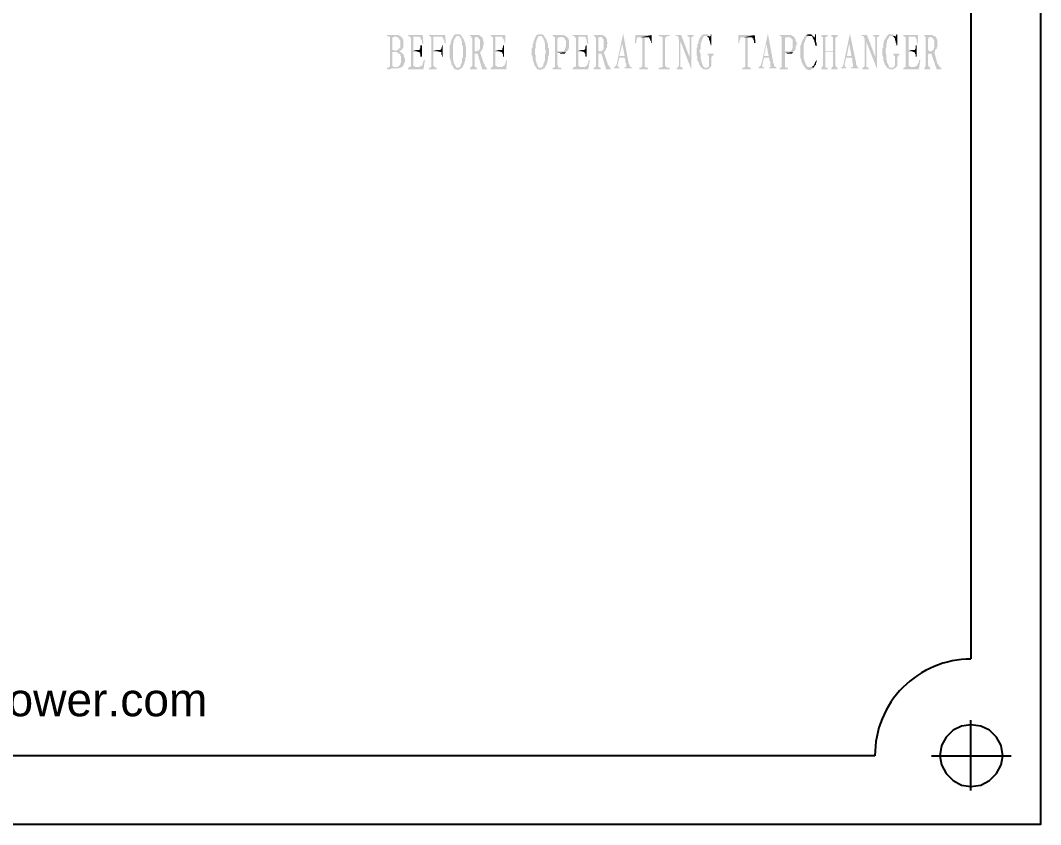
# Model space of a CAD drawing. Header units: millimetres. Extents: x 183355 to 194386, y -190559 to -183233.
# Drawn here: x 185853.2 to 185927.2, y -184545.8 to -184487.4 of the extents above; entities that cross this region are included whole.
import ezdxf

# ---------------------------------------------------------------- set-up
doc = ezdxf.new("R2010")
doc.units = ezdxf.units.MM
doc.header["$LTSCALE"] = 13
doc.layers.add('2', color=3, linetype='Continuous')
doc.layers.add('PDF_Geometry', color=7, linetype='Continuous')
doc.styles.add('Note Text (ANSI)', font='arial.ttf')

msp = doc.modelspace()

# ---------------------------------------------------------------- hatches: boundary and pattern name
at = {"layer": '2', "linetype": 'Continuous', "transparency": 33554559}
for points in [[(185880.367, -184488.504), (185879.805, -184488.504), (185879.805, -184488.561), (185879.861, -184488.561), (185879.917, -184488.617), (185879.974, -184488.617), (185880.03, -184488.673), (185880.03, -184490.751), (185879.974, -184490.807), (185880.311, -184490.807), (185880.254, -184490.807), (185880.198, -184490.751), (185880.198, -184489.74), (185880.254, -184489.74), (185880.311, -184489.74), (185880.423, -184489.74), (185880.76, -184489.74), (185880.704, -184489.684), (185880.648, -184489.684), (185880.704, -184489.684), (185880.76, -184489.628), (185880.367, -184489.628), (185880.311, -184489.628), (185880.254, -184489.572), (185880.198, -184489.572), (185880.198, -184488.673), (185880.254, -184488.673), (185880.311, -184488.617), (185880.367, -184488.617), (185880.423, -184488.617), (185880.816, -184488.617), (185880.76, -184488.561), (185880.704, -184488.561), (185880.648, -184488.504), (185880.591, -184488.504), (185880.535, -184488.504), (185880.479, -184488.504)], [(185882.389, -184488.504), (185881.321, -184488.504), (185881.321, -184488.561), (185881.378, -184488.561), (185881.434, -184488.617), (185881.49, -184488.617), (185882.164, -184488.617), (185882.22, -184488.673), (185882.22, -184488.729), (185882.276, -184488.785), (185882.276, -184488.841), (185882.332, -184488.898), (185882.332, -184489.01), (185882.332, -184489.122), (185882.445, -184489.122)], [(185884.018, -184488.504), (185882.838, -184488.504), (185882.838, -184488.561), (185882.894, -184488.561), (185882.95, -184488.617), (185883.849, -184488.617), (185883.849, -184488.673), (185883.849, -184488.729), (185883.905, -184488.785), (185883.905, -184488.841), (185883.961, -184488.898), (185883.961, -184489.01), (185883.961, -184489.066), (185884.074, -184489.066)], [(185884.972, -184488.448), (185884.916, -184488.448), (185884.86, -184488.448), (185884.804, -184488.448), (185884.748, -184488.448), (185884.692, -184488.504), (185884.635, -184488.561), (185884.579, -184488.617), (185884.579, -184488.673), (185884.523, -184488.785), (185884.467, -184488.841), (185884.467, -184488.898), (185884.467, -184488.954), (185884.411, -184489.01), (185884.411, -184489.122), (185884.411, -184489.178), (185884.355, -184489.235), (185884.355, -184489.291), (185884.355, -184489.403), (185884.355, -184489.459), (185884.355, -184489.572), (185884.355, -184489.628), (185884.355, -184489.684), (185884.355, -184489.74), (185884.355, -184489.852), (185884.355, -184489.909), (185884.355, -184489.965), (185884.355, -184490.077), (185884.355, -184490.133), (185884.355, -184490.189), (185884.411, -184490.302), (185884.411, -184490.358), (185884.411, -184490.414), (185884.467, -184490.47), (185884.467, -184490.526), (185884.467, -184490.639), (185884.523, -184490.695), (185884.579, -184490.751), (185884.579, -184490.807), (185884.635, -184490.863), (185884.972, -184490.863), (185884.916, -184490.863), (185884.86, -184490.863), (185884.804, -184490.863), (185884.804, -184490.807), (185884.748, -184490.751), (185884.748, -184490.695), (185884.692, -184490.639), (185884.635, -184490.526), (185884.635, -184490.47), (185884.635, -184490.414), (185884.635, -184490.358), (185884.579, -184490.302), (185884.579, -184490.189), (185884.579, -184490.133), (185884.579, -184490.077), (185884.579, -184489.965), (185884.579, -184489.909), (185884.579, -184489.796), (185884.579, -184489.684), (185884.579, -184489.572), (185884.579, -184489.515), (185884.579, -184489.459), (185884.579, -184489.347), (185884.579, -184489.291), (185884.579, -184489.178), (185884.579, -184489.122), (185884.635, -184489.066), (185884.635, -184489.01), (185884.635, -184488.954), (185884.635, -184488.898), (185884.692, -184488.785), (185884.748, -184488.729), (185884.748, -184488.673), (185884.804, -184488.617), (185884.86, -184488.561), (185884.916, -184488.561), (185885.197, -184488.561), (185885.141, -184488.504), (185885.141, -184488.448), (185885.085, -184488.448), (185885.029, -184488.448)], [(185885.197, -184488.561), (185884.916, -184488.561), (185884.972, -184488.561), (185885.028, -184488.561), (185885.085, -184488.617), (185885.085, -184488.673), (185885.141, -184488.729), (185885.197, -184488.785), (185885.197, -184488.898), (185885.253, -184488.954), (185885.253, -184489.01), (185885.253, -184489.066), (185885.253, -184489.178), (185885.253, -184489.235), (185885.309, -184489.291), (185885.309, -184489.403), (185885.309, -184489.459), (185885.309, -184489.515), (185885.309, -184489.628), (185885.309, -184489.684), (185885.309, -184489.796), (185885.309, -184489.909), (185885.309, -184489.965), (185885.309, -184490.077), (185885.309, -184490.133), (185885.253, -184490.189), (185885.253, -184490.246), (185885.253, -184490.358), (185885.253, -184490.414), (185885.253, -184490.47), (185885.197, -184490.526), (185885.197, -184490.583), (185885.141, -184490.695), (185885.141, -184490.751), (185885.085, -184490.807), (185885.028, -184490.807), (185885.028, -184490.863), (185884.972, -184490.863), (185884.635, -184490.863), (185884.691, -184490.92), (185884.691, -184490.976), (185884.748, -184490.976), (185884.804, -184490.976), (185884.86, -184491.032), (185884.916, -184491.032), (185884.972, -184491.032), (185885.028, -184490.976), (185885.085, -184490.976), (185885.141, -184490.92), (185885.197, -184490.92), (185885.253, -184490.863), (185885.309, -184490.807), (185885.309, -184490.751), (185885.365, -184490.695), (185885.365, -184490.639), (185885.422, -184490.583), (185885.422, -184490.526), (185885.422, -184490.47), (185885.478, -184490.358), (185885.478, -184490.302), (185885.478, -184490.246), (185885.478, -184490.189), (185885.534, -184490.077), (185885.534, -184490.021), (185885.534, -184489.965), (185885.534, -184489.852), (185885.534, -184489.796), (185885.534, -184489.684), (185885.534, -184489.628), (185885.534, -184489.572), (185885.534, -184489.459), (185885.534, -184489.403), (185885.534, -184489.347), (185885.478, -184489.235), (185885.478, -184489.178), (185885.478, -184489.122), (185885.478, -184489.066), (185885.422, -184489.01), (185885.422, -184488.898), (185885.365, -184488.841), (185885.365, -184488.785), (185885.309, -184488.729), (185885.253, -184488.673), (185885.253, -184488.617)], [(185886.32, -184488.504), (185885.815, -184488.504), (185885.815, -184488.561), (185885.871, -184488.561), (185885.927, -184488.617), (185885.927, -184488.673), (185885.983, -184488.729), (185885.983, -184490.751), (185885.927, -184490.807), (185885.871, -184490.863), (185885.815, -184490.863), (185885.815, -184490.976), (185886.32, -184490.976), (185886.32, -184490.863), (185886.264, -184490.863), (185886.208, -184490.807), (185886.152, -184490.807), (185886.152, -184490.695), (185886.152, -184489.909), (185886.152, -184489.852), (185886.208, -184489.852), (185886.264, -184489.852), (185886.377, -184489.852), (185886.545, -184489.74), (185886.601, -184489.74), (185886.264, -184489.684), (185886.208, -184489.684), (185886.152, -184489.628), (185886.152, -184489.572), (185886.152, -184488.729), (185886.152, -184488.673), (185886.208, -184488.673), (185886.32, -184488.617), (185886.657, -184488.617), (185886.601, -184488.617), (185886.601, -184488.561), (185886.545, -184488.561), (185886.489, -184488.504), (185886.377, -184488.504)], [(185888.398, -184488.504), (185887.331, -184488.504), (185887.331, -184488.561), (185887.387, -184488.617), (185887.444, -184488.617), (185888.174, -184488.617), (185888.174, -184488.673), (185888.23, -184488.729), (185888.23, -184488.785), (185888.286, -184488.841), (185888.286, -184488.898), (185888.342, -184489.01), (185888.342, -184489.122), (185888.398, -184489.122)], [(185890.926, -184488.448), (185890.87, -184488.448), (185890.814, -184488.448), (185890.758, -184488.448), (185890.701, -184488.504), (185890.645, -184488.504), (185890.645, -184488.561), (185890.589, -184488.617), (185890.533, -184488.673), (185890.533, -184488.785), (185890.477, -184488.841), (185890.477, -184488.898), (185890.421, -184488.954), (185890.421, -184489.01), (185890.421, -184489.122), (185890.364, -184489.178), (185890.364, -184489.235), (185890.364, -184489.291), (185890.364, -184489.403), (185890.308, -184489.459), (185890.308, -184489.572), (185890.308, -184489.628), (185890.308, -184489.684), (185890.308, -184489.74), (185890.308, -184489.852), (185890.308, -184489.909), (185890.308, -184489.965), (185890.364, -184490.077), (185890.364, -184490.133), (185890.364, -184490.189), (185890.364, -184490.302), (185890.421, -184490.358), (185890.421, -184490.414), (185890.421, -184490.47), (185890.477, -184490.526), (185890.477, -184490.639), (185890.533, -184490.695), (185890.533, -184490.751), (185890.589, -184490.807), (185890.645, -184490.863), (185890.926, -184490.863), (185890.87, -184490.863), (185890.814, -184490.863), (185890.758, -184490.807), (185890.758, -184490.751), (185890.701, -184490.695), (185890.701, -184490.639), (185890.645, -184490.526), (185890.645, -184490.47), (185890.645, -184490.414), (185890.589, -184490.358), (185890.589, -184490.302), (185890.589, -184490.189), (185890.589, -184490.133), (185890.589, -184490.077), (185890.589, -184489.965), (185890.533, -184489.909), (185890.533, -184489.796), (185890.533, -184489.684), (185890.533, -184489.572), (185890.533, -184489.515), (185890.589, -184489.459), (185890.589, -184489.347), (185890.589, -184489.291), (185890.589, -184489.178), (185890.589, -184489.122), (185890.589, -184489.066), (185890.645, -184489.01), (185890.645, -184488.954), (185890.645, -184488.898), (185890.701, -184488.785), (185890.701, -184488.729), (185890.758, -184488.673), (185890.758, -184488.617), (185890.814, -184488.561), (185890.87, -184488.561), (185890.926, -184488.561), (185891.207, -184488.561), (185891.151, -184488.504), (185891.095, -184488.448), (185891.038, -184488.448), (185890.982, -184488.448)], [(185891.207, -184488.561), (185890.926, -184488.561), (185890.982, -184488.561), (185891.038, -184488.561), (185891.038, -184488.617), (185891.094, -184488.673), (185891.151, -184488.729), (185891.151, -184488.785), (185891.207, -184488.898), (185891.207, -184488.954), (185891.207, -184489.01), (185891.263, -184489.066), (185891.263, -184489.178), (185891.263, -184489.235), (185891.263, -184489.291), (185891.263, -184489.403), (185891.263, -184489.459), (185891.263, -184489.515), (185891.319, -184489.628), (185891.319, -184489.684), (185891.319, -184489.796), (185891.263, -184489.909), (185891.263, -184489.965), (185891.263, -184490.077), (185891.263, -184490.133), (185891.263, -184490.189), (185891.263, -184490.246), (185891.263, -184490.358), (185891.207, -184490.414), (185891.207, -184490.47), (185891.207, -184490.526), (185891.151, -184490.583), (185891.151, -184490.695), (185891.094, -184490.751), (185891.094, -184490.807), (185891.038, -184490.807), (185891.038, -184490.863), (185890.982, -184490.863), (185890.926, -184490.863), (185890.645, -184490.863), (185890.645, -184490.92), (185890.701, -184490.976), (185890.757, -184490.976), (185890.814, -184490.976), (185890.87, -184491.032), (185890.926, -184491.032), (185890.982, -184490.976), (185891.038, -184490.976), (185891.094, -184490.976), (185891.151, -184490.92), (185891.207, -184490.92), (185891.263, -184490.863), (185891.263, -184490.807), (185891.319, -184490.751), (185891.319, -184490.695), (185891.375, -184490.639), (185891.375, -184490.583), (185891.431, -184490.526), (185891.431, -184490.47), (185891.431, -184490.358), (185891.488, -184490.302), (185891.488, -184490.246), (185891.488, -184490.189), (185891.488, -184490.077), (185891.488, -184490.021), (185891.544, -184489.965), (185891.544, -184489.852), (185891.544, -184489.796), (185891.544, -184489.684), (185891.544, -184489.628), (185891.544, -184489.572), (185891.544, -184489.459), (185891.488, -184489.403), (185891.488, -184489.347), (185891.488, -184489.235), (185891.488, -184489.178), (185891.488, -184489.122), (185891.431, -184489.066), (185891.431, -184489.01), (185891.375, -184488.898), (185891.375, -184488.841), (185891.319, -184488.785), (185891.319, -184488.729), (185891.263, -184488.673), (185891.207, -184488.617)], [(185892.443, -184488.504), (185891.825, -184488.504), (185891.825, -184488.561), (185891.881, -184488.617), (185891.937, -184488.617), (185892.443, -184488.617), (185892.499, -184488.673), (185892.555, -184488.673), (185892.611, -184488.673), (185892.667, -184488.729), (185892.723, -184488.785), (185892.723, -184488.841), (185892.78, -184488.898), (185892.78, -184488.954), (185892.78, -184489.066), (185892.78, -184489.122), (185892.78, -184489.235), (185892.78, -184489.291), (185892.78, -184489.347), (185892.723, -184489.459), (185892.723, -184489.515), (185892.723, -184489.572), (185892.667, -184489.572), (185892.667, -184489.628), (185892.611, -184489.684), (185892.555, -184489.684), (185892.499, -184489.684), (185892.443, -184489.684), (185892.78, -184489.74), (185892.836, -184489.684), (185892.892, -184489.628), (185892.948, -184489.572), (185892.948, -184489.515), (185893.004, -184489.459), (185893.004, -184489.403), (185893.004, -184489.291), (185893.004, -184489.235), (185893.004, -184489.122), (185893.004, -184489.01), (185893.004, -184488.954), (185893.004, -184488.898), (185893.004, -184488.841), (185892.948, -184488.785), (185892.948, -184488.729), (185892.892, -184488.673), (185892.836, -184488.617), (185892.78, -184488.561), (185892.723, -184488.561), (185892.611, -184488.504), (185892.555, -184488.504), (185892.499, -184488.504)], [(185894.352, -184488.504), (185893.285, -184488.504), (185893.285, -184488.561), (185893.341, -184488.561), (185893.397, -184488.617), (185893.453, -184488.617), (185894.184, -184488.617), (185894.184, -184488.673), (185894.24, -184488.729), (185894.24, -184488.785), (185894.296, -184488.841), (185894.296, -184488.898), (185894.296, -184489.01), (185894.352, -184489.122), (185894.408, -184489.122)], [(185895.307, -184488.504), (185894.801, -184488.504), (185894.801, -184488.561), (185894.858, -184488.561), (185894.914, -184488.617), (185894.914, -184488.673), (185894.97, -184488.729), (185894.97, -184490.751), (185894.914, -184490.807), (185894.858, -184490.863), (185894.801, -184490.863), (185894.801, -184490.976), (185895.307, -184490.976), (185895.307, -184490.863), (185895.251, -184490.863), (185895.195, -184490.807), (185895.138, -184490.807), (185895.138, -184490.695), (185895.138, -184489.909), (185895.138, -184489.852), (185895.195, -184489.852), (185895.251, -184489.852), (185895.363, -184489.852), (185895.532, -184489.74), (185895.588, -184489.74), (185895.251, -184489.684), (185895.195, -184489.684), (185895.138, -184489.628), (185895.138, -184489.572), (185895.138, -184488.729), (185895.138, -184488.673), (185895.195, -184488.673), (185895.307, -184488.617), (185895.644, -184488.617), (185895.588, -184488.617), (185895.588, -184488.561), (185895.532, -184488.561), (185895.475, -184488.504), (185895.363, -184488.504)], [(185896.936, -184488.392), (185896.486, -184490.526), (185896.486, -184490.583), (185896.43, -184490.695), (185896.374, -184490.751), (185896.374, -184490.807), (185896.318, -184490.807), (185896.262, -184490.807), (185896.262, -184490.92), (185896.655, -184490.92), (185896.655, -184490.807), (185896.599, -184490.807), (185896.543, -184490.751), (185896.543, -184490.695), (185896.543, -184490.639), (185896.655, -184490.133), (185897.048, -184490.133), (185896.655, -184490.021), (185896.88, -184489.122)], [(185896.936, -184488.392), (185896.88, -184489.122), (185897.048, -184490.021), (185896.655, -184490.021), (185897.048, -184490.133), (185897.048, -184490.189), (185897.104, -184490.302), (185897.104, -184490.358), (185897.104, -184490.414), (185897.104, -184490.47), (185897.16, -184490.583), (185897.16, -184490.639), (185897.16, -184490.695), (185897.16, -184490.751), (185897.16, -184490.807), (185897.104, -184490.807), (185897.048, -184490.807), (185897.048, -184490.92), (185897.554, -184490.92), (185897.554, -184490.807), (185897.497, -184490.807), (185897.441, -184490.807), (185897.441, -184490.751), (185897.385, -184490.695), (185897.385, -184490.639), (185897.329, -184490.526)], [(185899.014, -184488.504), (185897.835, -184488.504), (185897.778, -184489.066), (185897.891, -184489.066), (185897.891, -184488.954), (185897.891, -184488.898), (185897.891, -184488.841), (185897.947, -184488.785), (185897.947, -184488.729), (185898.003, -184488.673), (185898.059, -184488.673), (185898.115, -184488.673)], [(185899.014, -184488.504), (185898.115, -184488.673), (185898.789, -184488.673), (185898.846, -184488.673), (185898.846, -184488.729), (185898.902, -184488.841), (185898.902, -184488.898), (185898.958, -184488.954), (185898.958, -184489.066), (185899.014, -184489.066)], [(185900.306, -184488.504), (185899.519, -184488.504), (185899.519, -184488.561), (185899.576, -184488.561), (185899.632, -184488.617), (185899.688, -184488.617), (185899.744, -184488.617), (185899.8, -184488.673), (185899.8, -184488.729), (185899.8, -184490.751), (185899.8, -184490.807), (185899.744, -184490.807), (185899.688, -184490.863), (185899.632, -184490.863), (185899.519, -184490.863), (185899.519, -184490.976), (185900.306, -184490.976), (185900.306, -184490.863), (185900.193, -184490.863), (185900.137, -184490.863), (185900.081, -184490.807), (185900.025, -184490.807), (185900.025, -184490.751), (185899.969, -184490.695), (185899.969, -184488.729), (185900.025, -184488.729), (185900.025, -184488.673), (185900.025, -184488.617), (185900.081, -184488.617), (185900.137, -184488.617), (185900.193, -184488.561), (185900.306, -184488.561)], [(185901.148, -184488.504), (185900.755, -184488.504), (185900.755, -184488.561), (185900.867, -184488.561), (185900.924, -184488.617), (185900.98, -184488.785), (185901.092, -184488.954), (185901.878, -184490.976), (185901.766, -184490.133)], [(185902.047, -184488.504), (185901.598, -184488.504), (185901.598, -184488.561), (185901.654, -184488.617), (185901.71, -184488.617), (185901.766, -184488.673), (185901.766, -184488.729), (185901.766, -184490.133), (185901.878, -184490.976), (185901.878, -184488.729), (185901.878, -184488.673), (185901.935, -184488.617), (185901.991, -184488.617), (185902.047, -184488.561)], [(185902.889, -184488.448), (185902.833, -184488.448), (185902.777, -184488.448), (185902.721, -184488.448), (185902.721, -184488.504), (185902.665, -184488.504), (185902.609, -184488.561), (185902.552, -184488.617), (185902.552, -184488.673), (185902.496, -184488.729), (185902.44, -184488.841), (185902.44, -184488.898), (185902.384, -184488.954), (185902.384, -184489.01), (185902.384, -184489.122), (185902.328, -184489.178), (185902.328, -184489.235), (185902.328, -184489.291), (185902.328, -184489.403), (185902.272, -184489.459), (185902.272, -184489.572), (185902.272, -184489.628), (185902.272, -184489.74), (185902.272, -184489.796), (185902.272, -184489.909), (185902.272, -184489.965), (185902.328, -184490.077), (185902.328, -184490.133), (185902.328, -184490.189), (185902.328, -184490.246), (185902.328, -184490.358), (185902.384, -184490.414), (185902.384, -184490.47), (185902.44, -184490.526), (185902.44, -184490.583), (185902.44, -184490.639), (185902.496, -184490.695), (185902.552, -184490.751), (185902.552, -184490.807), (185902.609, -184490.863), (185902.665, -184490.92), (185902.721, -184490.92), (185902.777, -184490.976), (185902.833, -184490.976), (185902.889, -184490.976), (185902.946, -184490.976), (185903.058, -184490.976), (185903.114, -184490.976), (185903.17, -184490.92), (185902.889, -184490.863), (185902.833, -184490.863), (185902.777, -184490.807), (185902.721, -184490.751), (185902.721, -184490.695), (185902.665, -184490.583), (185902.665, -184490.526), (185902.609, -184490.47), (185902.609, -184490.414), (185902.609, -184490.358), (185902.609, -184490.302), (185902.552, -184490.246), (185902.552, -184490.133), (185902.552, -184490.077), (185902.552, -184490.021), (185902.552, -184489.909), (185902.552, -184489.852), (185902.496, -184489.74), (185902.496, -184489.684), (185902.496, -184489.572), (185902.552, -184489.515), (185902.552, -184489.403), (185902.552, -184489.347), (185902.552, -184489.291), (185902.552, -184489.178), (185902.552, -184489.122), (185902.609, -184489.066), (185902.609, -184489.01), (185902.609, -184488.954), (185902.665, -184488.898), (185902.665, -184488.785), (185902.721, -184488.729), (185902.721, -184488.673), (185902.777, -184488.617), (185902.833, -184488.561), (185902.889, -184488.561), (185903.17, -184488.561), (185903.114, -184488.504), (185903.058, -184488.448), (185903.002, -184488.448), (185902.946, -184488.448)], [(185903.17, -184488.561), (185902.89, -184488.561), (185902.946, -184488.561), (185903.002, -184488.561), (185903.058, -184488.617), (185903.114, -184488.617), (185903.227, -184488.617)], [(185903.339, -184488.448), (185903.283, -184488.448), (185903.283, -184488.504), (185903.283, -184488.561), (185903.227, -184488.617), (185903.114, -184488.617), (185903.114, -184488.673), (185903.17, -184488.729), (185903.17, -184488.785), (185903.17, -184488.841), (185903.227, -184488.954), (185903.227, -184489.066), (185903.283, -184489.122), (185903.283, -184489.235), (185903.339, -184489.235), (185903.339, -184489.122), (185903.339, -184489.066), (185903.339, -184488.954), (185903.339, -184488.898), (185903.339, -184488.841), (185903.339, -184488.785), (185903.339, -184488.729), (185903.339, -184488.673), (185903.339, -184488.561), (185903.339, -184488.504)], [(185906.484, -184488.504), (185905.305, -184488.504), (185905.305, -184489.066), (185905.361, -184489.066), (185905.361, -184488.954), (185905.361, -184488.898), (185905.417, -184488.841), (185905.417, -184488.785), (185905.417, -184488.729), (185905.473, -184488.729), (185905.473, -184488.673), (185905.529, -184488.673), (185905.642, -184488.673)], [(185906.484, -184488.504), (185905.642, -184488.673), (185906.316, -184488.673), (185906.316, -184488.729), (185906.372, -184488.729), (185906.372, -184488.841), (185906.428, -184488.898), (185906.428, -184488.954), (185906.428, -184489.066), (185906.54, -184489.066)], [(185907.439, -184488.392), (185906.99, -184490.526), (185906.934, -184490.583), (185906.934, -184490.695), (185906.877, -184490.751), (185906.821, -184490.807), (185906.765, -184490.807), (185906.765, -184490.92), (185907.158, -184490.92), (185907.158, -184490.807), (185907.046, -184490.807), (185907.046, -184490.751), (185907.046, -184490.695), (185907.046, -184490.639), (185907.158, -184490.133), (185907.551, -184490.133), (185907.158, -184490.021), (185907.327, -184489.122)], [(185907.439, -184488.392), (185907.327, -184489.122), (185907.495, -184490.021), (185907.158, -184490.021), (185907.551, -184490.133), (185907.551, -184490.189), (185907.551, -184490.302), (185907.551, -184490.358), (185907.608, -184490.414), (185907.608, -184490.47), (185907.608, -184490.583), (185907.608, -184490.639), (185907.608, -184490.695), (185907.664, -184490.751), (185907.608, -184490.807), (185907.551, -184490.807), (185907.551, -184490.92), (185908.057, -184490.92), (185908.057, -184490.807), (185908.001, -184490.807), (185907.945, -184490.807), (185907.888, -184490.751), (185907.888, -184490.695), (185907.888, -184490.639), (185907.832, -184490.526)], [(185908.899, -184488.504), (185908.282, -184488.504), (185908.282, -184488.561), (185908.338, -184488.561), (185908.394, -184488.617), (185908.45, -184488.617), (185908.899, -184488.617), (185908.956, -184488.673), (185909.012, -184488.673), (185909.068, -184488.673), (185909.124, -184488.729), (185909.18, -184488.785), (185909.236, -184488.841), (185909.236, -184488.898), (185909.236, -184488.954), (185909.236, -184489.066), (185909.236, -184489.122), (185909.236, -184489.235), (185909.236, -184489.291), (185909.236, -184489.347), (185909.236, -184489.459), (185909.18, -184489.515), (185909.18, -184489.572), (185909.124, -184489.628), (185909.068, -184489.684), (185909.012, -184489.684), (185908.956, -184489.684), (185908.899, -184489.684), (185909.293, -184489.74), (185909.293, -184489.684), (185909.349, -184489.628), (185909.405, -184489.628), (185909.405, -184489.572), (185909.461, -184489.515), (185909.461, -184489.459), (185909.461, -184489.403), (185909.461, -184489.291), (185909.517, -184489.235), (185909.517, -184489.122), (185909.517, -184489.01), (185909.461, -184488.954), (185909.461, -184488.898), (185909.461, -184488.841), (185909.405, -184488.785), (185909.405, -184488.729), (185909.349, -184488.673), (185909.293, -184488.617), (185909.293, -184488.561), (185909.236, -184488.561), (185909.18, -184488.561), (185909.124, -184488.504), (185909.068, -184488.504), (185908.956, -184488.504)], [(185910.191, -184488.504), (185910.191, -184488.561), (185910.135, -184488.617), (185910.079, -184488.617), (185910.023, -184488.729), (185910.023, -184488.785), (185909.967, -184488.841), (185909.967, -184488.898), (185909.91, -184488.954), (185909.91, -184489.01), (185909.854, -184489.066), (185909.854, -184489.122), (185909.854, -184489.178), (185909.798, -184489.291), (185909.798, -184489.347), (185909.798, -184489.403), (185909.798, -184489.515), (185909.798, -184489.572), (185909.798, -184489.628), (185909.798, -184489.74), (185909.798, -184489.852), (185909.798, -184489.909), (185909.798, -184489.965), (185909.798, -184490.077), (185909.798, -184490.133), (185909.798, -184490.189), (185909.854, -184490.246), (185909.854, -184490.358), (185909.854, -184490.414), (185909.91, -184490.47), (185909.91, -184490.526), (185909.967, -184490.583), (185909.967, -184490.639), (185910.023, -184490.695), (185910.023, -184490.751), (185910.079, -184490.807), (185910.135, -184490.863), (185910.191, -184490.92), (185910.191, -184490.976), (185910.247, -184490.976), (185910.304, -184490.976), (185910.36, -184491.032), (185910.416, -184491.032), (185910.472, -184491.032), (185910.528, -184491.032), (185910.584, -184490.976), (185910.641, -184490.976), (185910.697, -184490.92), (185910.753, -184490.92), (185910.753, -184490.863), (185910.528, -184490.807), (185910.472, -184490.807), (185910.416, -184490.807), (185910.36, -184490.807), (185910.304, -184490.807), (185910.304, -184490.751), (185910.247, -184490.695), (185910.191, -184490.639), (185910.191, -184490.583), (185910.135, -184490.526), (185910.135, -184490.47), (185910.135, -184490.414), (185910.079, -184490.358), (185910.079, -184490.302), (185910.079, -184490.246), (185910.023, -184490.189), (185910.023, -184490.077), (185910.023, -184490.021), (185910.023, -184489.965), (185910.023, -184489.852), (185910.023, -184489.796), (185910.023, -184489.684), (185910.023, -184489.572), (185910.023, -184489.515), (185910.023, -184489.403), (185910.023, -184489.347), (185910.023, -184489.291), (185910.023, -184489.178), (185910.079, -184489.122), (185910.079, -184489.066), (185910.079, -184489.01), (185910.135, -184488.954), (185910.135, -184488.898), (185910.191, -184488.785), (185910.191, -184488.729), (185910.247, -184488.673), (185910.304, -184488.617), (185910.36, -184488.561), (185910.416, -184488.561)], [(185910.472, -184488.448), (185910.416, -184488.448), (185910.36, -184488.448), (185910.303, -184488.448), (185910.247, -184488.504), (185910.191, -184488.504), (185910.416, -184488.561), (185910.472, -184488.561), (185910.528, -184488.561), (185910.584, -184488.561), (185910.64, -184488.617), (185910.697, -184488.617), (185910.697, -184488.673), (185910.697, -184488.729), (185910.753, -184488.785), (185910.753, -184488.841), (185910.809, -184488.898), (185910.809, -184489.01), (185910.865, -184489.066), (185910.865, -184489.178), (185910.921, -184489.291), (185910.977, -184489.291), (185910.977, -184489.235), (185910.977, -184489.122), (185910.977, -184489.066), (185910.921, -184489.01), (185910.921, -184488.898), (185910.921, -184488.841), (185910.921, -184488.785), (185910.921, -184488.729), (185910.921, -184488.673), (185910.865, -184488.673), (185910.809, -184488.673), (185910.809, -184488.617), (185910.753, -184488.617), (185910.697, -184488.561), (185910.64, -184488.504), (185910.584, -184488.448), (185910.528, -184488.448)], [(185910.921, -184488.448), (185910.865, -184488.448), (185910.865, -184488.561), (185910.865, -184488.617), (185910.865, -184488.673), (185910.921, -184488.673), (185910.921, -184488.617), (185910.921, -184488.504)], [(185911.764, -184488.504), (185911.315, -184488.504), (185911.315, -184488.617), (185911.371, -184488.617), (185911.427, -184488.673), (185911.427, -184488.729), (185911.427, -184490.751), (185911.371, -184490.807), (185911.371, -184490.863), (185911.315, -184490.863), (185911.315, -184490.976), (185911.764, -184490.976), (185911.764, -184490.863), (185911.708, -184490.863), (185911.652, -184490.863), (185911.595, -184490.807), (185911.595, -184490.751), (185911.595, -184489.74), (185912.157, -184489.74), (185911.595, -184489.684), (185911.595, -184488.729), (185911.595, -184488.673), (185911.652, -184488.617), (185911.708, -184488.617), (185911.764, -184488.617)], [(185912.494, -184488.504), (185912.045, -184488.504), (185912.045, -184488.617), (185912.101, -184488.617), (185912.157, -184488.673), (185912.157, -184488.729), (185912.157, -184489.684), (185911.595, -184489.684), (185912.157, -184489.74), (185912.157, -184490.695), (185912.157, -184490.751), (185912.101, -184490.807), (185912.101, -184490.863), (185912.045, -184490.863), (185912.045, -184490.976), (185912.494, -184490.976), (185912.494, -184490.863), (185912.438, -184490.863), (185912.382, -184490.807), (185912.382, -184490.751), (185912.326, -184490.695), (185912.326, -184488.729), (185912.382, -184488.673), (185912.382, -184488.617), (185912.438, -184488.617), (185912.494, -184488.617)], [(185913.393, -184488.392), (185912.943, -184490.526), (185912.943, -184490.583), (185912.887, -184490.695), (185912.887, -184490.751), (185912.831, -184490.807), (185912.775, -184490.807), (185912.775, -184490.92), (185913.112, -184490.92), (185913.112, -184490.807), (185913.056, -184490.807), (185913, -184490.751), (185913, -184490.695), (185913, -184490.639), (185913.112, -184490.133), (185913.505, -184490.133), (185913.168, -184490.021), (185913.337, -184489.122)], [(185913.393, -184488.392), (185913.337, -184489.122), (185913.505, -184490.021), (185913.168, -184490.021), (185913.505, -184490.133), (185913.561, -184490.189), (185913.561, -184490.302), (185913.561, -184490.358), (185913.561, -184490.414), (185913.561, -184490.47), (185913.617, -184490.583), (185913.617, -184490.639), (185913.617, -184490.695), (185913.617, -184490.751), (185913.617, -184490.807), (185913.505, -184490.807), (185913.505, -184490.92), (185914.011, -184490.92), (185914.011, -184490.807), (185913.954, -184490.807), (185913.898, -184490.807), (185913.898, -184490.751), (185913.898, -184490.695), (185913.842, -184490.639), (185913.842, -184490.526)], [(185914.628, -184488.504), (185914.235, -184488.504), (185914.235, -184488.561), (185914.291, -184488.561), (185914.404, -184488.617), (185914.46, -184488.785), (185914.572, -184488.954), (185915.359, -184490.976), (185915.246, -184490.133)], [(185915.527, -184488.504), (185915.078, -184488.504), (185915.078, -184488.561), (185915.134, -184488.617), (185915.19, -184488.617), (185915.246, -184488.673), (185915.246, -184488.729), (185915.246, -184490.133), (185915.359, -184490.976), (185915.359, -184488.729), (185915.359, -184488.673), (185915.415, -184488.617), (185915.471, -184488.617), (185915.527, -184488.561)], [(185916.369, -184488.448), (185916.313, -184488.448), (185916.257, -184488.448), (185916.201, -184488.448), (185916.145, -184488.504), (185916.089, -184488.561), (185916.032, -184488.617), (185916.032, -184488.673), (185915.976, -184488.729), (185915.92, -184488.841), (185915.864, -184488.898), (185915.864, -184488.954), (185915.864, -184489.01), (185915.808, -184489.122), (185915.808, -184489.178), (185915.808, -184489.235), (185915.808, -184489.291), (185915.808, -184489.403), (185915.752, -184489.459), (185915.752, -184489.572), (185915.752, -184489.628), (185915.752, -184489.74), (185915.752, -184489.796), (185915.752, -184489.909), (185915.752, -184489.965), (185915.808, -184490.077), (185915.808, -184490.133), (185915.808, -184490.189), (185915.808, -184490.246), (185915.808, -184490.358), (185915.864, -184490.414), (185915.864, -184490.47), (185915.864, -184490.526), (185915.92, -184490.583), (185915.92, -184490.639), (185915.976, -184490.695), (185916.032, -184490.751), (185916.032, -184490.807), (185916.089, -184490.863), (185916.145, -184490.92), (185916.201, -184490.92), (185916.257, -184490.976), (185916.313, -184490.976), (185916.369, -184490.976), (185916.426, -184490.976), (185916.482, -184490.976), (185916.538, -184490.976), (185916.594, -184490.92), (185916.65, -184490.92), (185916.369, -184490.863), (185916.313, -184490.863), (185916.257, -184490.863), (185916.257, -184490.807), (185916.201, -184490.751), (185916.201, -184490.695), (185916.145, -184490.583), (185916.089, -184490.526), (185916.089, -184490.47), (185916.089, -184490.414), (185916.089, -184490.358), (185916.032, -184490.302), (185916.032, -184490.246), (185916.032, -184490.133), (185916.032, -184490.077), (185916.032, -184490.021), (185916.032, -184489.909), (185915.976, -184489.852), (185915.976, -184489.74), (185915.976, -184489.684), (185915.976, -184489.572), (185915.976, -184489.515), (185916.032, -184489.403), (185916.032, -184489.347), (185916.032, -184489.291), (185916.032, -184489.178), (185916.032, -184489.122), (185916.089, -184489.066), (185916.089, -184489.01), (185916.089, -184488.954), (185916.089, -184488.898), (185916.145, -184488.785), (185916.201, -184488.729), (185916.201, -184488.673), (185916.257, -184488.617), (185916.313, -184488.561), (185916.369, -184488.561), (185916.65, -184488.561), (185916.594, -184488.504), (185916.538, -184488.448), (185916.482, -184488.448), (185916.426, -184488.448)], [(185916.65, -184488.561), (185916.37, -184488.561), (185916.426, -184488.561), (185916.482, -184488.561), (185916.538, -184488.617), (185916.594, -184488.617), (185916.707, -184488.617)], [(185916.819, -184488.448), (185916.763, -184488.448), (185916.763, -184488.504), (185916.707, -184488.561), (185916.707, -184488.617), (185916.594, -184488.617), (185916.594, -184488.673), (185916.65, -184488.729), (185916.65, -184488.785), (185916.65, -184488.841), (185916.707, -184488.954), (185916.707, -184489.066), (185916.763, -184489.122), (185916.763, -184489.235), (185916.819, -184489.235), (185916.819, -184489.122), (185916.819, -184489.066), (185916.819, -184488.954), (185916.819, -184488.898), (185916.819, -184488.841), (185916.819, -184488.785), (185916.819, -184488.729), (185916.819, -184488.673), (185916.819, -184488.561), (185916.819, -184488.504)], [(185918.335, -184488.504), (185917.268, -184488.504), (185917.268, -184488.561), (185917.324, -184488.617), (185917.38, -184488.617), (185918.111, -184488.617), (185918.167, -184488.673), (185918.167, -184488.729), (185918.223, -184488.785), (185918.223, -184488.841), (185918.223, -184488.898), (185918.279, -184489.01), (185918.279, -184489.122), (185918.335, -184489.122)], [(185919.29, -184488.504), (185918.785, -184488.504), (185918.785, -184488.561), (185918.841, -184488.617), (185918.897, -184488.673), (185918.897, -184488.729), (185918.897, -184490.751), (185918.841, -184490.807), (185918.841, -184490.863), (185918.785, -184490.863), (185918.785, -184490.976), (185919.234, -184490.976), (185919.234, -184490.863), (185919.178, -184490.863), (185919.122, -184490.807), (185919.065, -184490.695), (185919.065, -184489.909), (185919.122, -184489.852), (185919.178, -184489.852), (185919.234, -184489.852), (185919.29, -184489.852), (185919.515, -184489.74), (185919.234, -184489.684), (185919.178, -184489.684), (185919.122, -184489.628), (185919.065, -184489.572), (185919.065, -184488.729), (185919.122, -184488.673), (185919.178, -184488.673), (185919.234, -184488.617), (185919.627, -184488.617), (185919.571, -184488.617), (185919.515, -184488.561), (185919.459, -184488.561), (185919.402, -184488.504), (185919.346, -184488.504)], [(185880.816, -184488.617), (185880.423, -184488.617), (185880.479, -184488.617), (185880.535, -184488.673), (185880.591, -184488.673), (185880.648, -184488.729), (185880.704, -184488.785), (185880.704, -184488.841), (185880.76, -184488.898), (185880.76, -184488.954), (185880.76, -184489.01), (185880.76, -184489.122), (185880.76, -184489.235), (185880.76, -184489.291), (185880.76, -184489.403), (185880.704, -184489.459), (185880.648, -184489.459), (185880.648, -184489.515), (185880.591, -184489.572), (185880.535, -184489.572), (185880.479, -184489.628), (185880.423, -184489.628), (185880.367, -184489.628), (185880.76, -184489.628), (185880.816, -184489.628), (185880.872, -184489.572), (185880.872, -184489.515), (185880.928, -184489.515), (185880.928, -184489.459), (185880.985, -184489.403), (185880.985, -184489.347), (185880.985, -184489.291), (185880.985, -184489.178), (185880.985, -184489.122), (185880.985, -184489.01), (185880.985, -184488.954), (185880.985, -184488.841), (185880.928, -184488.785), (185880.928, -184488.729), (185880.872, -184488.673), (185880.872, -184488.617)], [(185881.49, -184488.617), (185881.49, -184488.673), (185881.546, -184488.729), (185881.546, -184490.695), (185881.546, -184490.751), (185881.49, -184490.807), (185881.434, -184490.807), (185881.883, -184490.807), (185881.827, -184490.807), (185881.771, -184490.751), (185881.715, -184490.751), (185881.715, -184490.695), (185881.715, -184489.74), (185882.108, -184489.74), (185881.715, -184489.572), (185881.715, -184488.617), (185882.164, -184488.617)], [(185882.333, -184489.235), (185882.22, -184489.235), (185882.22, -184489.347), (185882.22, -184489.459), (185882.164, -184489.515), (185882.164, -184489.572), (185881.715, -184489.572), (185882.108, -184489.74), (185882.164, -184489.74), (185882.164, -184489.796), (185882.22, -184489.852), (185882.22, -184489.909), (185882.22, -184490.021), (185882.22, -184490.077), (185882.333, -184490.077)], [(185882.95, -184488.617), (185883.007, -184488.673), (185883.007, -184488.785), (185883.007, -184490.807), (185882.95, -184490.863), (185882.894, -184490.863), (185882.838, -184490.863), (185882.838, -184490.976), (185883.4, -184490.976), (185883.4, -184490.863), (185883.287, -184490.863), (185883.231, -184490.807), (185883.231, -184490.751), (185883.175, -184490.751), (185883.175, -184489.74), (185883.681, -184489.74), (185883.175, -184489.572), (185883.175, -184488.617), (185883.849, -184488.617)], [(185883.849, -184489.235), (185883.793, -184489.235), (185883.793, -184489.347), (185883.737, -184489.459), (185883.737, -184489.515), (185883.68, -184489.572), (185883.175, -184489.572), (185883.68, -184489.74), (185883.737, -184489.74), (185883.737, -184489.796), (185883.737, -184489.909), (185883.793, -184489.965), (185883.793, -184490.077), (185883.849, -184490.077)], [(185886.657, -184488.617), (185886.32, -184488.617), (185886.376, -184488.673), (185886.433, -184488.673), (185886.433, -184488.729), (185886.489, -184488.785), (185886.545, -184488.841), (185886.545, -184488.898), (185886.545, -184488.954), (185886.545, -184489.066), (185886.545, -184489.178), (185886.545, -184489.235), (185886.545, -184489.291), (185886.545, -184489.403), (185886.545, -184489.459), (185886.545, -184489.515), (185886.489, -184489.572), (185886.433, -184489.628), (185886.376, -184489.628), (185886.32, -184489.684), (185886.264, -184489.684), (185886.601, -184489.74), (185886.601, -184489.684), (185886.657, -184489.628), (185886.713, -184489.515), (185886.77, -184489.459), (185886.77, -184489.403), (185886.77, -184489.347), (185886.77, -184489.291), (185886.826, -184489.178), (185886.826, -184489.122), (185886.826, -184489.066), (185886.826, -184489.01), (185886.77, -184488.898), (185886.77, -184488.841), (185886.77, -184488.785), (185886.713, -184488.729), (185886.713, -184488.673)], [(185887.444, -184488.617), (185887.5, -184488.673), (185887.5, -184488.729), (185887.5, -184490.695), (185887.5, -184490.751), (185887.444, -184490.807), (185887.893, -184490.807), (185887.781, -184490.807), (185887.781, -184490.751), (185887.724, -184490.751), (185887.668, -184490.695), (185887.668, -184489.74), (185888.118, -184489.74), (185887.668, -184489.572), (185887.668, -184488.617), (185888.174, -184488.617)], [(185888.286, -184489.235), (185888.23, -184489.235), (185888.23, -184489.347), (185888.174, -184489.459), (185888.174, -184489.515), (185888.174, -184489.572), (185888.118, -184489.572), (185887.668, -184489.572), (185888.118, -184489.74), (185888.174, -184489.796), (185888.174, -184489.852), (185888.23, -184489.909), (185888.23, -184490.021), (185888.23, -184490.077), (185888.286, -184490.077)], [(185891.937, -184488.617), (185891.993, -184488.673), (185891.993, -184488.729), (185891.993, -184490.751), (185891.993, -184490.807), (185891.937, -184490.863), (185891.881, -184490.863), (185891.825, -184490.863), (185891.825, -184490.976), (185892.443, -184490.976), (185892.443, -184490.863), (185892.386, -184490.863), (185892.33, -184490.863), (185892.274, -184490.863), (185892.218, -184490.807), (185892.218, -184490.751), (185892.162, -184490.695), (185892.162, -184489.796), (185892.78, -184489.74), (185892.443, -184489.684), (185892.386, -184489.684), (185892.33, -184489.684), (185892.274, -184489.684), (185892.218, -184489.684), (185892.162, -184489.628), (185892.162, -184488.729), (185892.218, -184488.729), (185892.218, -184488.673), (185892.274, -184488.673), (185892.33, -184488.673), (185892.443, -184488.617)], [(185893.454, -184488.617), (185893.454, -184488.673), (185893.51, -184488.729), (185893.51, -184490.695), (185893.51, -184490.751), (185893.454, -184490.807), (185893.397, -184490.807), (185893.847, -184490.807), (185893.791, -184490.807), (185893.734, -184490.751), (185893.678, -184490.751), (185893.678, -184490.695), (185893.678, -184489.74), (185894.128, -184489.74), (185893.678, -184489.572), (185893.678, -184488.617), (185894.184, -184488.617)], [(185894.296, -184489.235), (185894.24, -184489.235), (185894.184, -184489.347), (185894.184, -184489.459), (185894.184, -184489.515), (185894.128, -184489.572), (185893.678, -184489.572), (185894.128, -184489.74), (185894.128, -184489.796), (185894.184, -184489.852), (185894.184, -184489.909), (185894.184, -184490.021), (185894.24, -184490.077), (185894.296, -184490.077)], [(185895.644, -184488.617), (185895.307, -184488.617), (185895.363, -184488.673), (185895.419, -184488.673), (185895.419, -184488.729), (185895.476, -184488.785), (185895.532, -184488.841), (185895.532, -184488.898), (185895.532, -184488.954), (185895.532, -184489.066), (185895.532, -184489.178), (185895.532, -184489.235), (185895.532, -184489.291), (185895.532, -184489.403), (185895.532, -184489.459), (185895.532, -184489.515), (185895.476, -184489.572), (185895.419, -184489.628), (185895.363, -184489.628), (185895.307, -184489.684), (185895.251, -184489.684), (185895.588, -184489.74), (185895.588, -184489.684), (185895.644, -184489.628), (185895.7, -184489.515), (185895.7, -184489.459), (185895.756, -184489.403), (185895.756, -184489.347), (185895.756, -184489.291), (185895.756, -184489.178), (185895.813, -184489.122), (185895.813, -184489.066), (185895.756, -184489.01), (185895.756, -184488.898), (185895.756, -184488.841), (185895.756, -184488.785), (185895.7, -184488.729), (185895.7, -184488.673)], [(185898.115, -184488.673), (185898.171, -184488.673), (185898.228, -184488.673), (185898.284, -184488.673), (185898.34, -184488.729), (185898.34, -184490.751), (185898.284, -184490.807), (185898.228, -184490.863), (185898.171, -184490.863), (185898.115, -184490.863), (185898.115, -184490.976), (185898.733, -184490.976), (185898.733, -184490.863), (185898.677, -184490.863), (185898.621, -184490.863), (185898.565, -184490.807), (185898.508, -184490.807), (185898.508, -184490.751), (185898.508, -184488.729), (185898.508, -184488.673), (185898.565, -184488.673), (185898.621, -184488.673), (185898.733, -184488.673), (185898.789, -184488.673)], [(185900.98, -184488.785), (185900.98, -184490.751), (185900.924, -184490.807), (185900.924, -184490.863), (185900.811, -184490.863), (185900.811, -184490.976), (185901.261, -184490.976), (185901.261, -184490.863), (185901.205, -184490.863), (185901.148, -184490.807), (185901.092, -184490.807), (185901.092, -184490.695), (185901.092, -184488.954)], [(185905.642, -184488.673), (185905.698, -184488.673), (185905.754, -184488.673), (185905.81, -184488.673), (185905.81, -184488.729), (185905.81, -184490.751), (185905.754, -184490.807), (185905.754, -184490.863), (185905.698, -184490.863), (185905.586, -184490.863), (185905.586, -184490.976), (185906.203, -184490.976), (185906.203, -184490.863), (185906.147, -184490.863), (185906.091, -184490.863), (185906.035, -184490.807), (185905.979, -184490.807), (185905.979, -184490.751), (185905.979, -184488.729), (185906.035, -184488.673), (185906.147, -184488.673), (185906.203, -184488.673), (185906.316, -184488.673)], [(185908.45, -184488.617), (185908.45, -184488.673), (185908.45, -184488.729), (185908.45, -184490.751), (185908.45, -184490.807), (185908.394, -184490.863), (185908.338, -184490.863), (185908.282, -184490.863), (185908.282, -184490.976), (185908.899, -184490.976), (185908.899, -184490.863), (185908.787, -184490.863), (185908.731, -184490.863), (185908.675, -184490.807), (185908.675, -184490.751), (185908.675, -184490.695), (185908.675, -184489.796), (185909.293, -184489.74), (185908.899, -184489.684), (185908.787, -184489.684), (185908.731, -184489.684), (185908.675, -184489.684), (185908.675, -184489.628), (185908.675, -184488.729), (185908.731, -184488.673), (185908.843, -184488.673), (185908.899, -184488.617)], [(185914.46, -184488.785), (185914.46, -184490.751), (185914.404, -184490.807), (185914.348, -184490.863), (185914.291, -184490.863), (185914.291, -184490.976), (185914.741, -184490.976), (185914.741, -184490.863), (185914.685, -184490.863), (185914.628, -184490.807), (185914.572, -184490.807), (185914.572, -184490.695), (185914.572, -184488.954)], [(185917.381, -184488.617), (185917.437, -184488.673), (185917.437, -184488.729), (185917.437, -184490.695), (185917.437, -184490.751), (185917.437, -184490.807), (185917.381, -184490.807), (185917.83, -184490.807), (185917.774, -184490.807), (185917.718, -184490.751), (185917.661, -184490.751), (185917.661, -184490.695), (185917.661, -184489.74), (185918.055, -184489.74), (185917.661, -184489.572), (185917.661, -184488.617), (185918.111, -184488.617)], [(185918.223, -184489.235), (185918.167, -184489.235), (185918.167, -184489.347), (185918.167, -184489.459), (185918.111, -184489.515), (185918.111, -184489.572), (185918.055, -184489.572), (185917.661, -184489.572), (185918.055, -184489.74), (185918.111, -184489.796), (185918.111, -184489.852), (185918.167, -184489.909), (185918.167, -184490.021), (185918.167, -184490.077), (185918.223, -184490.077)], [(185919.627, -184488.617), (185919.234, -184488.617), (185919.29, -184488.673), (185919.346, -184488.673), (185919.402, -184488.729), (185919.459, -184488.785), (185919.459, -184488.841), (185919.515, -184488.898), (185919.515, -184488.954), (185919.515, -184489.066), (185919.515, -184489.178), (185919.515, -184489.235), (185919.515, -184489.291), (185919.515, -184489.403), (185919.459, -184489.459), (185919.459, -184489.515), (185919.459, -184489.572), (185919.402, -184489.572), (185919.402, -184489.628), (185919.346, -184489.628), (185919.29, -184489.684), (185919.234, -184489.684), (185919.515, -184489.74), (185919.571, -184489.684), (185919.571, -184489.628), (185919.627, -184489.515), (185919.683, -184489.515), (185919.683, -184489.459), (185919.683, -184489.403), (185919.739, -184489.347), (185919.739, -184489.291), (185919.739, -184489.178), (185919.739, -184489.122), (185919.739, -184489.066), (185919.739, -184489.01), (185919.739, -184488.898), (185919.739, -184488.841), (185919.683, -184488.785), (185919.683, -184488.729), (185919.627, -184488.673)], [(185880.76, -184489.74), (185880.423, -184489.74), (185880.479, -184489.74), (185880.535, -184489.74), (185880.591, -184489.796), (185880.648, -184489.852), (185880.704, -184489.852), (185880.76, -184489.909), (185880.76, -184489.965), (185880.816, -184490.021), (185880.816, -184490.133), (185880.816, -184490.189), (185880.816, -184490.246), (185880.816, -184490.302), (185880.816, -184490.358), (185880.816, -184490.414), (185880.816, -184490.526), (185880.76, -184490.583), (185880.76, -184490.639), (185880.704, -184490.695), (185880.648, -184490.751), (185880.591, -184490.807), (185880.535, -184490.807), (185880.479, -184490.807), (185880.311, -184490.807), (185879.974, -184490.807), (185879.917, -184490.863), (185879.805, -184490.863), (185879.805, -184490.976), (185879.861, -184490.976), (185879.974, -184490.976), (185880.03, -184490.976), (185880.142, -184490.92), (185880.198, -184490.92), (185880.311, -184490.92), (185880.367, -184490.92), (185880.423, -184490.92), (185880.479, -184490.92), (185880.591, -184490.92), (185880.648, -184490.92), (185880.704, -184490.92), (185880.704, -184490.863), (185880.76, -184490.863), (185880.816, -184490.863), (185880.872, -184490.807), (185880.928, -184490.807), (185880.928, -184490.751), (185880.985, -184490.751), (185880.985, -184490.695), (185881.041, -184490.583), (185881.041, -184490.526), (185881.097, -184490.47), (185881.097, -184490.414), (185881.097, -184490.302), (185881.097, -184490.246), (185881.097, -184490.189), (185881.041, -184490.077), (185881.041, -184490.021), (185881.041, -184489.965), (185880.985, -184489.909), (185880.928, -184489.852), (185880.928, -184489.796), (185880.872, -184489.796), (185880.816, -184489.74)], [(185886.545, -184489.74), (185886.377, -184489.852), (185886.714, -184490.976), (185887.051, -184490.976), (185887.051, -184490.863), (185886.994, -184490.863), (185886.938, -184490.807), (185886.938, -184490.751), (185886.882, -184490.695), (185886.882, -184490.639), (185886.826, -184490.583)], [(185892.78, -184489.74), (185892.162, -184489.796), (185892.274, -184489.796), (185892.33, -184489.796), (185892.386, -184489.852), (185892.443, -184489.852), (185892.499, -184489.852), (185892.555, -184489.852), (185892.611, -184489.852), (185892.667, -184489.852), (185892.723, -184489.852), (185892.723, -184489.796)], [(185895.532, -184489.74), (185895.363, -184489.852), (185895.7, -184490.976), (185896.037, -184490.976), (185896.037, -184490.863), (185895.981, -184490.863), (185895.925, -184490.807), (185895.925, -184490.751), (185895.869, -184490.695), (185895.812, -184490.639), (185895.812, -184490.583)], [(185903.507, -184489.852), (185903.058, -184489.852), (185903.058, -184489.965), (185903.114, -184489.965), (185903.17, -184490.021), (185903.17, -184490.077), (185903.17, -184490.189), (185903.17, -184490.302), (185903.17, -184490.414), (185903.17, -184490.47), (185903.17, -184490.583), (185903.17, -184490.639), (185903.17, -184490.695), (185903.17, -184490.751), (185903.114, -184490.807), (185903.058, -184490.863), (185903.002, -184490.863), (185902.889, -184490.863), (185903.17, -184490.92), (185903.226, -184490.863), (185903.283, -184490.807), (185903.339, -184490.751), (185903.339, -184490.695), (185903.339, -184490.077), (185903.395, -184490.077), (185903.395, -184490.021), (185903.451, -184489.965), (185903.507, -184489.965)], [(185909.293, -184489.74), (185908.675, -184489.796), (185908.731, -184489.796), (185908.787, -184489.796), (185908.843, -184489.852), (185908.899, -184489.852), (185908.956, -184489.852), (185909.012, -184489.852), (185909.068, -184489.852), (185909.124, -184489.852), (185909.18, -184489.852), (185909.236, -184489.796)], [(185916.987, -184489.852), (185916.538, -184489.852), (185916.538, -184489.965), (185916.594, -184489.965), (185916.65, -184490.021), (185916.65, -184490.077), (185916.65, -184490.189), (185916.65, -184490.302), (185916.65, -184490.414), (185916.65, -184490.47), (185916.65, -184490.583), (185916.65, -184490.639), (185916.65, -184490.695), (185916.65, -184490.751), (185916.594, -184490.751), (185916.594, -184490.807), (185916.538, -184490.807), (185916.538, -184490.863), (185916.482, -184490.863), (185916.37, -184490.863), (185916.65, -184490.92), (185916.707, -184490.863), (185916.763, -184490.807), (185916.819, -184490.751), (185916.819, -184490.695), (185916.819, -184490.077), (185916.875, -184490.077), (185916.875, -184490.021), (185916.931, -184489.965), (185916.987, -184489.965)], [(185919.515, -184489.74), (185919.29, -184489.852), (185919.683, -184490.976), (185920.02, -184490.976), (185920.02, -184490.863), (185919.964, -184490.863), (185919.908, -184490.807), (185919.852, -184490.751), (185919.852, -184490.695), (185919.796, -184490.639), (185919.74, -184490.583)], [(185882.501, -184490.302), (185882.445, -184490.358), (185882.445, -184490.47), (185882.389, -184490.526), (185882.389, -184490.583), (185882.389, -184490.639), (185882.333, -184490.695), (185882.333, -184490.751), (185882.276, -184490.751), (185882.22, -184490.751), (185882.164, -184490.807), (185882.108, -184490.807), (185882.052, -184490.807), (185881.996, -184490.807), (185881.883, -184490.807), (185881.434, -184490.807), (185881.378, -184490.863), (185881.322, -184490.863), (185881.322, -184490.976), (185882.445, -184490.976), (185882.557, -184490.302)], [(185888.455, -184490.302), (185888.455, -184490.358), (185888.399, -184490.47), (185888.399, -184490.526), (185888.399, -184490.583), (185888.342, -184490.639), (185888.342, -184490.695), (185888.286, -184490.751), (185888.23, -184490.751), (185888.174, -184490.807), (185888.118, -184490.807), (185888.062, -184490.807), (185887.949, -184490.807), (185887.893, -184490.807), (185887.444, -184490.807), (185887.388, -184490.863), (185887.331, -184490.863), (185887.331, -184490.976), (185888.455, -184490.976), (185888.511, -184490.302)], [(185894.464, -184490.302), (185894.408, -184490.358), (185894.408, -184490.47), (185894.408, -184490.526), (185894.352, -184490.583), (185894.352, -184490.639), (185894.296, -184490.695), (185894.296, -184490.751), (185894.24, -184490.751), (185894.184, -184490.807), (185894.127, -184490.807), (185894.015, -184490.807), (185893.959, -184490.807), (185893.847, -184490.807), (185893.397, -184490.807), (185893.341, -184490.863), (185893.285, -184490.863), (185893.285, -184490.976), (185894.408, -184490.976), (185894.521, -184490.302)], [(185910.921, -184490.302), (185910.921, -184490.414), (185910.865, -184490.47), (185910.865, -184490.526), (185910.809, -184490.583), (185910.809, -184490.639), (185910.753, -184490.695), (185910.753, -184490.751), (185910.697, -184490.751), (185910.641, -184490.807), (185910.584, -184490.807), (185910.528, -184490.807), (185910.753, -184490.863), (185910.809, -184490.807), (185910.809, -184490.751), (185910.865, -184490.695), (185910.921, -184490.639), (185910.921, -184490.526), (185910.978, -184490.47), (185910.978, -184490.358)], [(185918.392, -184490.302), (185918.392, -184490.358), (185918.392, -184490.47), (185918.335, -184490.526), (185918.335, -184490.583), (185918.279, -184490.639), (185918.279, -184490.695), (185918.223, -184490.751), (185918.167, -184490.751), (185918.111, -184490.807), (185918.055, -184490.807), (185917.998, -184490.807), (185917.886, -184490.807), (185917.83, -184490.807), (185917.381, -184490.807), (185917.324, -184490.863), (185917.268, -184490.863), (185917.268, -184490.976), (185918.392, -184490.976), (185918.504, -184490.302)]]:
    msp.add_hatch(color=256, dxfattribs=at).paths.add_polyline_path(points)

# ---------------------------------------------------------------- linework, layer by layer
at = {"layer": 'PDF_Geometry', "lineweight": 25}
for points in [[(185777.205, -184370.762), (185927.226, -184370.762), (185927.226, -184545.777), (185777.205, -184545.777), (185777.205, -184370.762)], [(185922.171, -184382.725), (185922.171, -184533.757)], [(185924.474, -184540.778), (185924.361, -184540.048), (185924.024, -184539.43), (185923.519, -184538.925), (185922.901, -184538.644), (185922.171, -184538.531), (185921.497, -184538.644), (185920.879, -184538.925), (185920.373, -184539.43), (185920.036, -184540.048), (185919.924, -184540.778), (185920.036, -184541.452), (185920.373, -184542.07), (185920.879, -184542.575), (185921.497, -184542.912), (185922.171, -184543.025), (185922.901, -184542.912), (185923.519, -184542.575), (185924.024, -184542.07), (185924.361, -184541.452), (185924.474, -184540.778)], [(185922.171, -184543.306), (185922.171, -184538.194)], [(185915.206, -184540.778), (185789.168, -184540.778)], [(185919.306, -184540.778), (185925.091, -184540.778)], [(185919.643, -184540.778), (185924.754, -184540.778)]]:
    msp.add_lwpolyline(points, dxfattribs=at)
msp.add_arc((185922.189, -184540.752), 6.985, 90.14542, 180.21199, dxfattribs=at)

# ---------------------------------------------------------------- texts
at = {"layer": '2', "linetype": 'Continuous', "insert": (185833.485, -184538.641), "char_height": 2.40214, "attachment_point": 7, "style": 'Note Text (ANSI)'}
msp.add_mtext('{\\W0.997175;www.jiezoupower.com}', dxfattribs=at)

doc.saveas('drawing.dxf')
